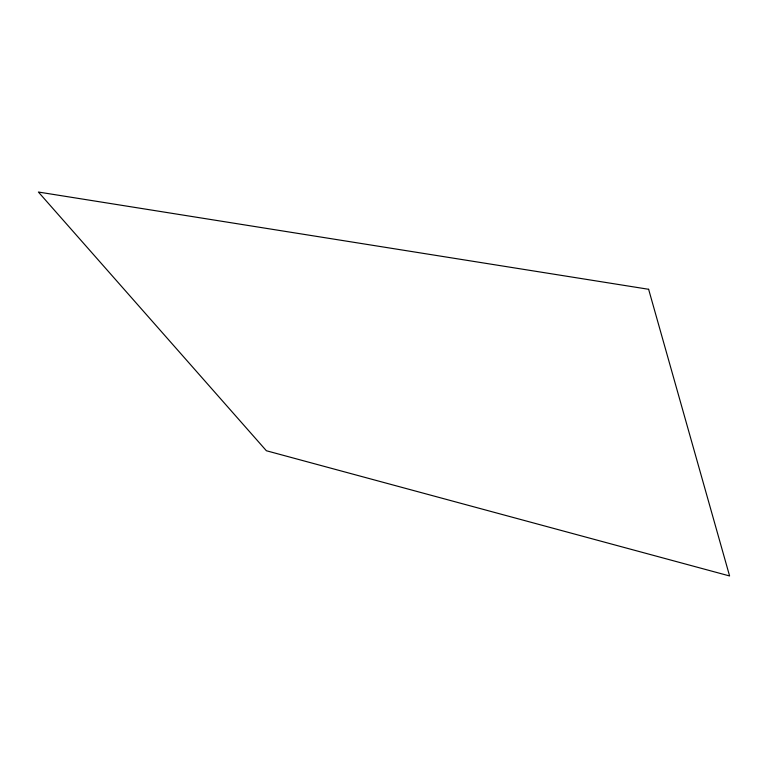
<?xml version="1.0" encoding="UTF-8"?>
<svg xmlns="http://www.w3.org/2000/svg" width="768" height="768" viewBox="0 0 768 768"><rect width="100%" height="100%" fill="white"/><g stroke="black" fill="none" stroke-linecap="round" stroke-linejoin="round"><path stroke-width="1.15" d="M648.624 289.286L38.4 192.038L266.381 450.749L729.6 575.962L648.624 289.286"/></g></svg>
